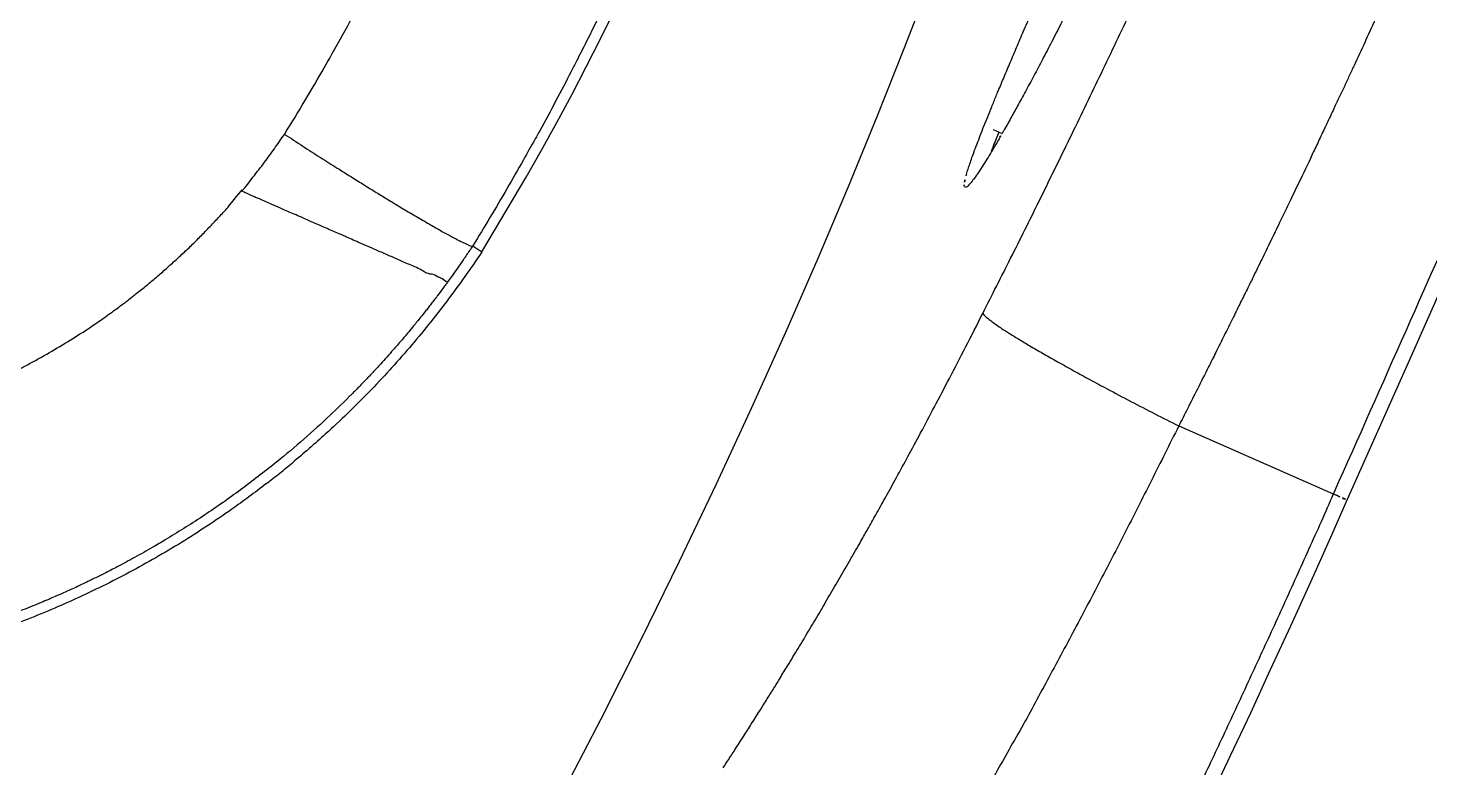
# Model space of a CAD drawing. Header units: millimetres. Extents: x 1145859089 to 1147511753, y -1047484727 to -1047247487.
# Drawn here: x 1146004850.8 to 1146004981.5, y -1047431117.4 to -1047431048.4 of the extents above; entities that cross this region are included whole.
import ezdxf
from ezdxf.xclip import XClip

# ---------------------------------------------------------------- set-up
doc = ezdxf.new("R2010")
doc.units = ezdxf.units.MM
doc.header["$LTSCALE"] = 100
doc.header["$MEASUREMENT"] = 0
doc.header["$XCLIPFRAME"] = 2
doc.layers.get('0').update_dxf_attribs({"linetype": 'CONTINUOUS'})
doc.layers.add('XREF', color=135, linetype='CONTINUOUS')
doc.layers.add('단지배치도$0$W240910', color=135, linetype='CONTINUOUS')

# ---------------------------------------------------------------- blocks, each defined once
blk = doc.blocks.new('단지배치도$0$zw$9902')
at = {"layer": '단지배치도$0$W240910', "linetype": 'ByBlock', "ltscale": 20}
for p, q in [((66794, -59674.95), (66791.64, -59681.08)), ((66763.36, -59680.15), (66764.37, -59678.11)), ((66762.04, -59682.76), (66763.36, -59680.15)), ((66791.64, -59681.08), (66789.13, -59687.4)), ((66760.68, -59685.35), (66762.04, -59682.76)), ((66759.3, -59687.93), (66760.68, -59685.35)), ((66757.88, -59690.5), (66759.3, -59687.93)), ((66789.13, -59687.4), (66786.46, -59693.92)), ((66799.96, -59688.59), (66800.79, -59688.96)), ((66800.49, -59688.83), (66800.42, -59688.99)), ((66756.44, -59693.04), (66757.88, -59690.5)), ((66752.3, -59699.99), (66756.44, -59693.04)), ((66786.46, -59693.92), (66783.62, -59700.62)), ((66838.79, -59710.01), (66844.82, -59696.39)), ((66751.45, -59699.44), (66752.3, -59699.99)), ((66783.62, -59700.62), (66780.61, -59707.5)), ((66780.61, -59707.5), (66777.45, -59714.51)), ((66833, -59723.03), (66838.79, -59710.01)), ((66777.45, -59714.51), (66774.15, -59721.63)), ((66817.26, -59716.21), (66831.66, -59722.54)), ((66774.15, -59721.63), (66770.7, -59728.84)), ((66831.42, -59726.58), (66833, -59723.03)), ((66831.74, -59722.37), (66831.66, -59722.54)), ((66831.66, -59722.54), (66831.71, -59722.56)), ((66829.56, -59730.73), (66831.42, -59726.58)), ((66770.7, -59728.84), (66767.11, -59736.15)), ((66827.69, -59734.84), (66829.56, -59730.73)), ((66825.82, -59738.92), (66827.69, -59734.84)), ((66767.11, -59736.15), (66763.38, -59743.54)), ((66823.96, -59742.94), (66825.82, -59738.92)), ((66763.38, -59743.54), (66760.09, -59749.88)), ((66822.09, -59746.91), (66823.96, -59742.94)), ((66820.24, -59750.81), (66822.09, -59746.91))]:
    blk.add_line(p, q, dxfattribs=at)
at = {"layer": '단지배치도$0$W240910'}
blk.add_arc((56404.25, -57219.78, 0), 12756.72, 322.50733, 9.110085, dxfattribs=at)
at = {"layer": '단지배치도$0$W240910', "linetype": 'ByBlock', "ltscale": 20}
for centre, radius, start, end in [((66696.37, -59629.03), 120.4, 329.9527, 330.1488), ((66804.03, -59694.69), 6.84, 164.7196, 164.88), ((66797.38, -59693.83), 0.144, 249.569, 254.218), ((66676.42, -59649.43), 91.22, 307.6848, 308.72), ((66677.24, -59650.45), 89.91, 308.7201, 309.6842)]:
    blk.add_arc(centre, radius, start, end, dxfattribs=at)
for points, start_tangent, end_tangent in [([(66798.99, -59705.72), (66801.59, -59700.59), (66804.24, -59695.26), (66806.94, -59689.75), (66809.7, -59684.05), (66812.47, -59678.24), (66813.09, -59676.93), (66813.83, -59675.35), (66814.56, -59673.8), (66815.26, -59672.28), (66815.95, -59670.8), (66816.62, -59669.35), (66818.35, -59665.57), (66819.96, -59662.05), (66821.43, -59658.78), (66822.77, -59655.77), (66823.98, -59653.02), (66824.85, -59651.05), (66825.65, -59649.23), (66826.37, -59647.57), (66827.12, -59645.83), (66827.94, -59643.93), (66829.08, -59641.27), (66830.32, -59638.35), (66831.67, -59635.16), (66833.11, -59631.7), (66834.65, -59627.97), (66836.44, -59623.56), (66838.35, -59618.83), (66838.74, -59617.85), (66839.09, -59616.97), (66839.44, -59616.1), (66839.78, -59615.23), (66840.12, -59614.36), (66842.25, -59608.93), (66844.3, -59603.6), (66846.25, -59598.44), (66848.11, -59593.46), (66849.87, -59588.66)], (0.4531, 0.89146), (0.342728, 0.939435)), ([(66798.16, -59690.72), (66798.46, -59689.93), (66798.76, -59689.14), (66799.09, -59688.29), (66799.45, -59687.4), (66799.83, -59686.47), (66800.23, -59685.48), (66800.43, -59685), (66800.98, -59683.7), (66801.55, -59682.34), (66802.15, -59680.93), (66802.77, -59679.47), (66803.12, -59678.66), (66803.86, -59676.94), (66804.63, -59675.17), (66805.42, -59673.36), (66806.22, -59671.51), (66807.05, -59669.61), (66807.89, -59667.69), (66808.75, -59665.72), (66809.63, -59663.72), (66810.52, -59661.69), (66811.43, -59659.62), (66812.35, -59657.53), (66813.28, -59655.4), (66814.22, -59653.25), (66814.81, -59651.9), (66815.96, -59649.27), (66817.12, -59646.62), (66817.87, -59644.91), (66819.04, -59642.23), (66820.2, -59639.57), (66821.35, -59636.95), (66822.48, -59634.35), (66823.6, -59631.79), (66823.83, -59631.26), (66824.88, -59628.85), (66825.91, -59626.5), (66826.91, -59624.21), (66827.89, -59621.98), (66828.83, -59619.82), (66829.75, -59617.73), (66829.82, -59617.58)], (0.343621, 0.939109), (0.403805, 0.914845)), ([(66845.56, -59656.03), (66843.28, -59661.26), (66843.02, -59661.84), (66842.76, -59662.43), (66842.51, -59663.01), (66842.25, -59663.6), (66841.9, -59664.38), (66841.52, -59665.24), (66840.99, -59666.41), (66840.48, -59667.55), (66839.89, -59668.88), (66839.2, -59670.41), (66838.79, -59671.32), (66838.56, -59671.81), (66838.34, -59672.3), (66838.12, -59672.79), (66837.89, -59673.28), (66837.67, -59673.78), (66837.44, -59674.28), (66835.57, -59678.36), (66833.6, -59682.61), (66833.15, -59683.59), (66832.69, -59684.58), (66832.22, -59685.57), (66831.72, -59686.63), (66831.06, -59688.03), (66830.43, -59689.37), (66829.83, -59690.64), (66828.59, -59693.24), (66827.49, -59695.53), (66826.54, -59697.51), (66825.73, -59699.17), (66825.28, -59700.1), (66824.89, -59700.9), (66824.56, -59701.57), (66824.16, -59702.4), (66823.62, -59703.49), (66822.94, -59704.86), (66822.27, -59706.22), (66821.5, -59707.77), (66820.71, -59709.36), (66820.04, -59710.7), (66818.99, -59712.78), (66818.07, -59714.61), (66817.26, -59716.21)], (-0.386707, -0.922203), (-0.455888, -0.890037)), ([(66857.28, -59664.52), (66851.84, -59676.94), (66845.14, -59692.16), (66838.41, -59707.37), (66831.74, -59722.37)], (-0.40075, -0.916188), (-0.407598, -0.913162)), ([(66733.9, -59689.04), (66737.64, -59682.78), (66741.42, -59675.89), (66744.44, -59669.9)], (0.533275, 0.845942), (0.45013, 0.892963)), ([(66807.25, -59676.84), (66806.28, -59678.74), (66805.4, -59680.44), (66804.56, -59682.06), (66803.75, -59683.6), (66802.97, -59685.04), (66802.23, -59686.39), (66801.62, -59687.51), (66800.94, -59688.7), (66800.79, -59688.96)], (-0.451247, -0.892399), (-0.497772, -0.867308)), ([(66763.41, -59677.63), (66762.04, -59680.42), (66761.13, -59682.21), (66760.63, -59683.19), (66757.7, -59688.7)], (-0.436528, -0.899691), (-0.481425, -0.876487)), ([(66732.05, -59691.64), (66732.97, -59690.38), (66733.9, -59689.04)], (0.613816, 0.789449), (0.557816, 0.829965)), ([(66733.9, -59689.04), (66735.61, -59690.14), (66737.27, -59691.2), (66738.83, -59692.18), (66739.91, -59692.86), (66741.05, -59693.57), (66742.19, -59694.28), (66743.29, -59694.95), (66744.66, -59695.78), (66745.93, -59696.53), (66747.12, -59697.23), (66748.19, -59697.85), (66749.12, -59698.37), (66749.9, -59698.78)], (0.866681, -0.498862), (0.879269, -0.476325)), ([(66757.7, -59688.7), (66757.28, -59689.45), (66756.18, -59691.41), (66754.64, -59694.11), (66751.45, -59699.44)], (-0.480761, -0.876852), (-0.52439, -0.851478)), ([(66800.42, -59688.99), (66800.18, -59689.62), (66799.84, -59690.48), (66799.74, -59690.76)], (-0.368335, -0.929693), (-0.351572, -0.936161)), ([(66800.59, -59689.32), (66800.42, -59689.61), (66799.93, -59690.44), (66799.48, -59691.18), (66799.07, -59691.84), (66798.63, -59692.52), (66798.34, -59692.94), (66798.08, -59693.29), (66797.7, -59693.75), (66797.35, -59693.96)], (-0.500738, -0.865599), (-0.916217, 0.400682)), ([(66729.92, -59694.33), (66730.97, -59693.04), (66732.05, -59691.64)], (0.743975, 0.668208), (0.585526, 0.810653)), ([(66797.44, -59692.89), (66797.58, -59692.42), (66797.74, -59691.92), (66797.93, -59691.36), (66798.15, -59690.75), (66798.16, -59690.72)], (0.263531, 0.964651), (0.343621, 0.939109)), ([(66797.29, -59693.5), (66797.43, -59692.91)], (0.220381, 0.975414), (0.26083, 0.965385)), ([(66700.77, -59714.58), (66704.97, -59712.91), (66705.4, -59712.73), (66705.88, -59712.51), (66706.42, -59712.26), (66707.02, -59711.98), (66707.81, -59711.6), (66708.41, -59711.31), (66708.82, -59711.1), (66709.16, -59710.93), (66709.53, -59710.73), (66710.03, -59710.47), (66711.02, -59709.93), (66712.97, -59708.8), (66716.78, -59706.35), (66717.41, -59705.9), (66717.98, -59705.49), (66718.46, -59705.14), (66718.88, -59704.83), (66719.22, -59704.57), (66719.68, -59704.21), (66719.98, -59703.97), (66720.46, -59703.59), (66720.94, -59703.21), (66721.41, -59702.82), (66721.87, -59702.43), (66722.34, -59702.04), (66722.79, -59701.64), (66723.69, -59700.83), (66724.58, -59700.01), (66725.45, -59699.18), (66726.3, -59698.32), (66727.21, -59697.37), (66728.01, -59696.52), (66728.77, -59695.67), (66729.92, -59694.33)], (0.934341, 0.356381), (-0.517732, -0.855543)), ([(66745.22, -59701.03), (66744.14, -59700.55), (66743.08, -59700.09), (66742.01, -59699.62), (66741.12, -59699.24), (66740.49, -59698.96), (66739.84, -59698.67), (66739.43, -59698.49), (66738.94, -59698.28), (66738.35, -59698.03), (66737.72, -59697.75), (66736.78, -59697.34), (66736.04, -59697.01), (66735.31, -59696.69), (66734.66, -59696.41), (66734.06, -59696.15), (66733.53, -59695.92), (66732.67, -59695.54), (66731.57, -59695.06), (66730.88, -59694.76), (66730.37, -59694.53), (66729.92, -59694.33)], (-0.917041, 0.398793), (-0.921695, 0.387914)), ([(66797.26, -59693.87), (66797.29, -59693.5)], (-0.266606, 0.963806), (0.220381, 0.975414)), ([(66797.33, -59693.96), (66797.26, -59693.87)], (-0.936856, 0.349715), (-0.266606, 0.963806)), ([(66751.45, -59699.44), (66750.88, -59700.28), (66750.31, -59701.11), (66749.15, -59702.75)], (-0.551878, -0.833925), (-0.588374, -0.808589)), ([(66749.9, -59698.78), (66750.5, -59699.09), (66750.96, -59699.3), (66751.45, -59699.44)], (0.879269, -0.476325), (0.957157, 0.289569)), ([(66752.3, -59699.99), (66749.06, -59704.56), (66745.55, -59708.93), (66741.77, -59713.06), (66737.74, -59716.96), (66734.65, -59719.64)], (-0.552009, -0.833838), (-0.769578, -0.638552)), ([(66747.6, -59702.07), (66746.54, -59701.61), (66745.22, -59701.03)], (-0.999435, 0.033612), (-0.915833, 0.40156)), ([(66749.15, -59702.75), (66748.7, -59702.55), (66748.23, -59702.34), (66747.6, -59702.07)], (-0.708679, -0.705531), (-0.999435, 0.033612)), ([(66749.15, -59702.75), (66748.94, -59703.04), (66748.67, -59703.4), (66748.17, -59704.07), (66747.87, -59704.46), (66747.58, -59704.84), (66747.3, -59705.2), (66747.03, -59705.55), (66746.6, -59706.08), (66746.28, -59706.48), (66745.95, -59706.88), (66745.49, -59707.44), (66745.25, -59707.72), (66744.96, -59708.07), (66744.61, -59708.48), (66743.9, -59709.28), (66743.3, -59709.96), (66742.72, -59710.6), (66742.24, -59711.11), (66741.82, -59711.57), (66741.55, -59711.85), (66741.29, -59712.12), (66741.02, -59712.39), (66740.76, -59712.67), (66740.49, -59712.94), (66740.22, -59713.21), (66739.95, -59713.48), (66737.86, -59715.5), (66735.4, -59717.71), (66732.86, -59719.83)], (-0.587658, -0.80911), (-0.780622, -0.625004)), ([(66774.79, -59748.08), (66775.31, -59747.28), (66775.98, -59746.25), (66776.79, -59744.99), (66777.51, -59743.85), (66778.3, -59742.61), (66779, -59741.49), (66779.6, -59740.52), (66780.1, -59739.7), (66780.82, -59738.53), (66781.78, -59736.94), (66782.76, -59735.32), (66783.73, -59733.68), (66784.72, -59732), (66785.7, -59730.31), (66786.69, -59728.59), (66786.89, -59728.25), (66787.37, -59727.41), (66787.73, -59726.78), (66788.36, -59725.66), (66789.12, -59724.31), (66789.99, -59722.75), (66790.95, -59721.01), (66792.02, -59719.05), (66793.2, -59716.86), (66794.48, -59714.44), (66795.88, -59711.78), (66797.39, -59708.87), (66798.99, -59705.72)], (0.547946, 0.836514), (0.450317, 0.892869)), ([(66798.99, -59705.72), (66799.48, -59706.21), (66799.86, -59706.5), (66800.29, -59706.81), (66800.75, -59707.12), (66801.49, -59707.59), (66802.44, -59708.18), (66803.53, -59708.83), (66804.72, -59709.52), (66806.03, -59710.26), (66807.46, -59711.06), (66808.98, -59711.89), (66810.58, -59712.75), (66812.79, -59713.92), (66815.04, -59715.08), (66817.26, -59716.21)], (0.438471, -0.898745), (0.892438, -0.45117)), ([(66817.26, -59716.21), (66814.71, -59721.29), (66812.17, -59726.31), (66809.62, -59731.23), (66807.07, -59736.07), (66804.51, -59740.83), (66801.94, -59745.5)], (-0.448574, -0.893746), (-0.503271, -0.864129)), ([(66732.86, -59719.83), (66729.62, -59722.31), (66726.26, -59724.65), (66722.8, -59726.83), (66721.63, -59727.52), (66719.94, -59728.47), (66718.37, -59729.32), (66717.09, -59729.98), (66716.09, -59730.47), (66715.73, -59730.64), (66715.14, -59730.93), (66714.61, -59731.18), (66714, -59731.46), (66713.31, -59731.77), (66712.54, -59732.11), (66711.94, -59732.37), (66711.23, -59732.67), (66710.38, -59733.02), (66709.52, -59733.36), (66708.91, -59733.6)], (-0.778789, -0.627286), (-0.934183, -0.356795)), ([(66732.18, -59721.62), (66729, -59723.97), (66724.32, -59727.06), (66719.46, -59729.85), (66714.43, -59732.33), (66709.27, -59734.5)], (-0.791388, -0.611314), (-0.933826, -0.357729)), ([(66831.66, -59722.54), (66829.36, -59727.72), (66827.04, -59732.86), (66824.71, -59737.94), (66822.39, -59742.95), (66820.08, -59747.87), (66817.78, -59752.68)], (-0.387078, -0.922047), (-0.432922, -0.901431)), ([(66831.71, -59722.56), (66832.22, -59722.78), (66832.52, -59722.92)], (0.916707, -0.399559), (0.897947, -0.440103)), ([(66832.52, -59722.92), (66833, -59723.03)], (0.897947, -0.440103), (-0.469299, 0.883039)), ([(66801.94, -59745.5), (66799.4, -59750.04), (66796.89, -59754.45), (66794.41, -59758.7), (66791.98, -59762.77), (66789.62, -59766.65), (66787.32, -59770.33)], (-0.503271, -0.864129), (-0.508125, -0.861283))]:
    blk.add_spline(points, degree=3, dxfattribs=dict(at, start_tangent=start_tangent, end_tangent=end_tangent))
blk = doc.blocks.new('단지배치도')
blk.add_blockref('단지배치도$0$zw$9902', (141034.19, 142437.16))

msp = doc.modelspace()

# ---------------------------------------------------------------- block references
at = {"layer": 'XREF'}
ref = msp.add_blockref('단지배치도', (1145797106.633357, -1047513806.462535), dxfattribs=at)
XClip(ref).set_block_clipping_path([(72982.4064819524, 34919.7593965302), (360382.4067475507, 255319.7593436702)])

doc.saveas('drawing.dxf')
